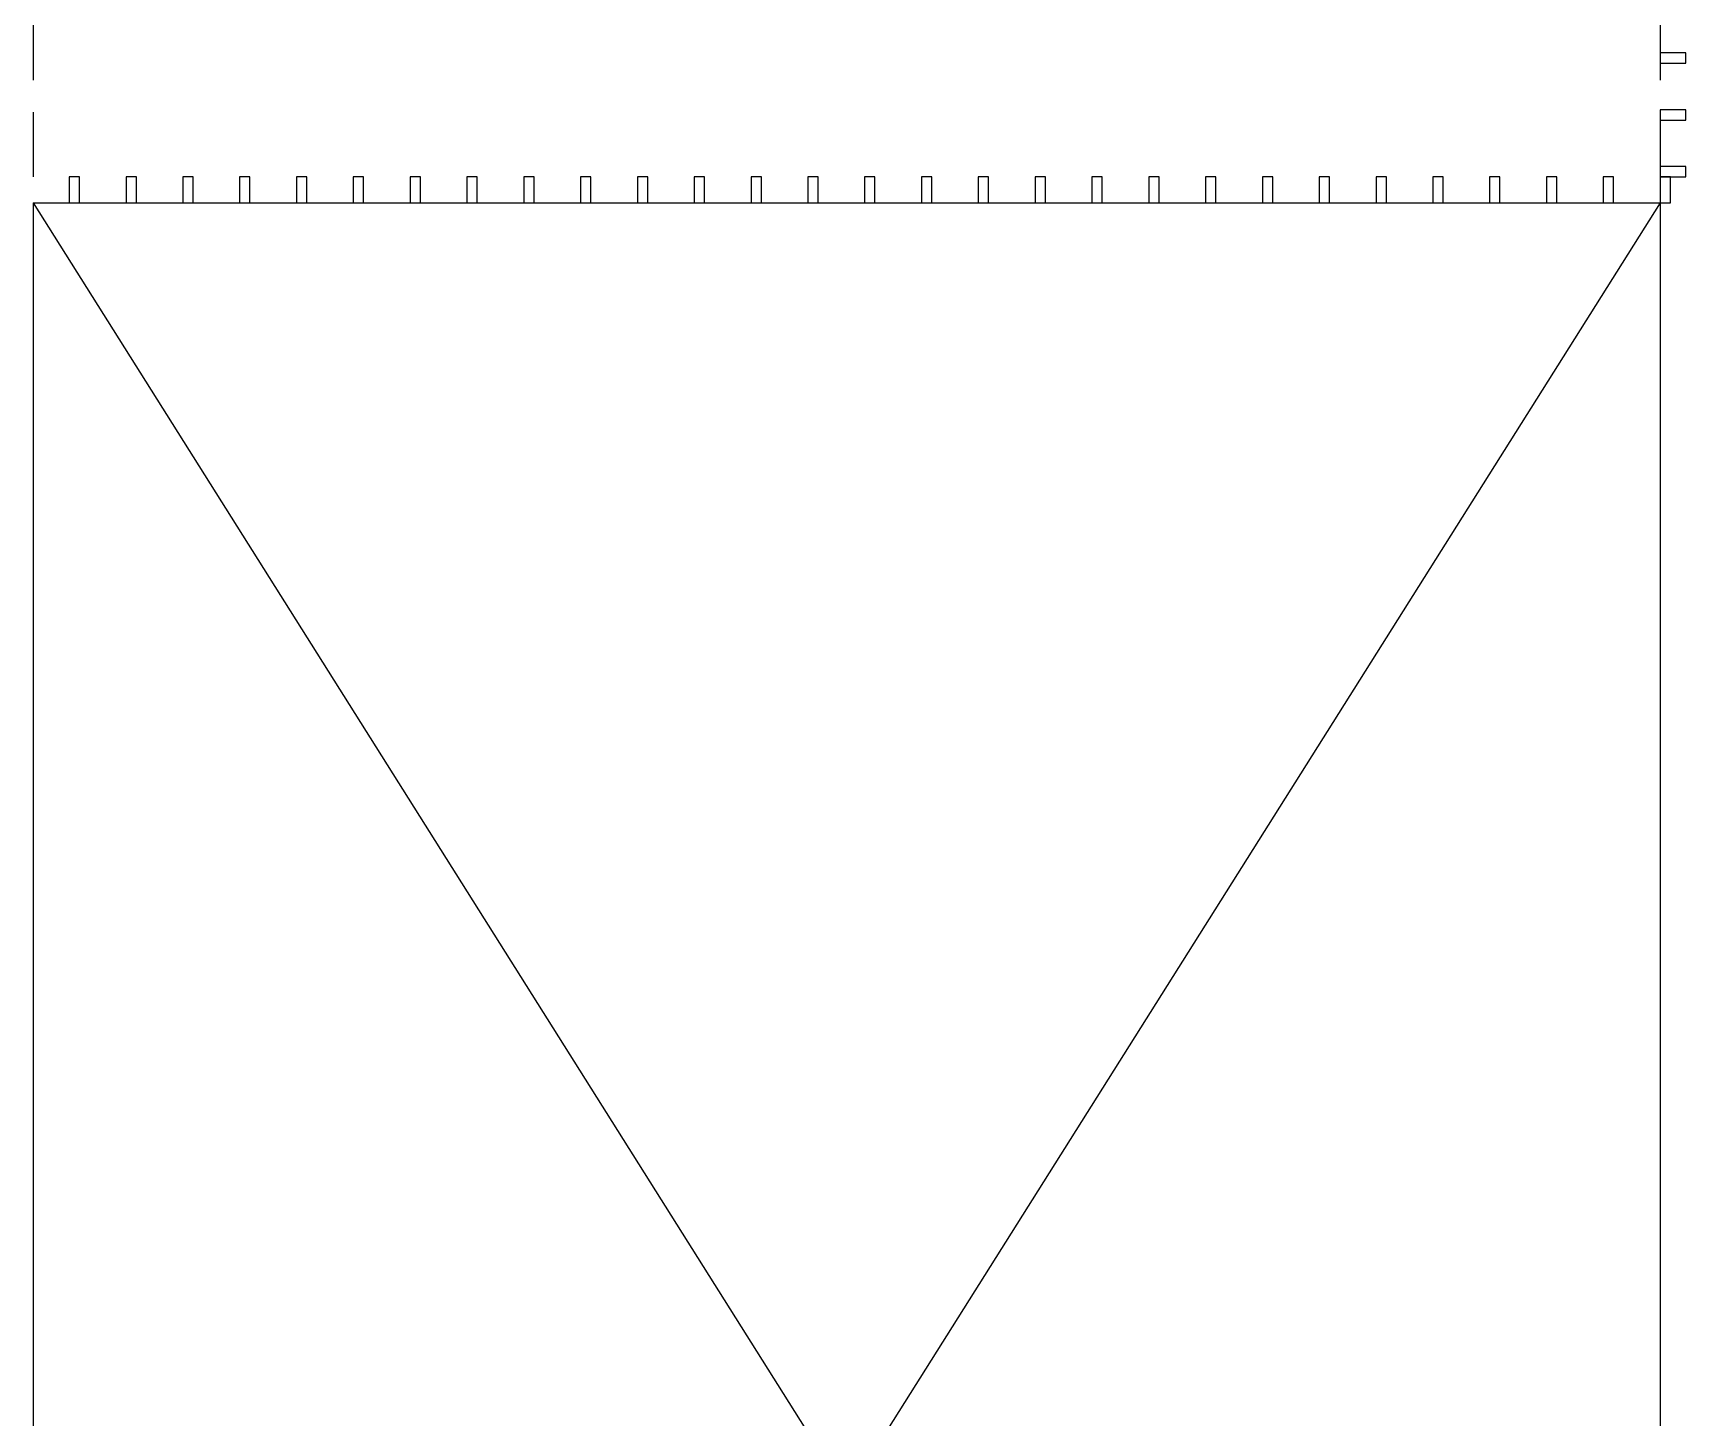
# Model space of a CAD drawing. Header units: millimetres. Extents: x 98197 to 106565, y 53890 to 60222.
# Drawn here: x 104257.9 to 104577.9, y 56027.8 to 56295.9 of the extents above; entities that cross this region are included whole.
import ezdxf

# ---------------------------------------------------------------- set-up
doc = ezdxf.new("R2010")
doc.units = ezdxf.units.MM
doc.header["$LTSCALE"] = 50
doc.header["$MEASUREMENT"] = 0
doc.linetypes.add('HIDDEN', pattern=[0.375, 0.25, -0.125])
doc.layers.get('0').update_dxf_attribs({"color": 8, "linetype": 'CONTINUOUS'})
doc.layers.add('00', color=7, linetype='HIDDEN')

msp = doc.modelspace()

# ---------------------------------------------------------------- linework, layer by layer
for p, q in [((104257.857, 56263.066), (104257.857, 55763.066)), ((104572.857, 56263.066), (104257.857, 55763.066)), ((104257.857, 56263.066), (104572.857, 55763.066)), ((104257.857, 56263.066), (104572.857, 56263.066)), ((104572.857, 56263.066), (104572.857, 55763.066))]:
    msp.add_line(p, q)
for points in [[(104572.857, 56292.066), (104572.857, 56290.066), (104577.857, 56290.066), (104577.857, 56292.066)], [(104572.857, 56281.066), (104572.857, 56279.066), (104577.857, 56279.066), (104577.857, 56281.066)], [(104572.857, 56270.066), (104572.857, 56268.066), (104577.857, 56268.066), (104577.857, 56270.066)], [(104264.857, 56263.066), (104266.857, 56263.066), (104266.857, 56268.066), (104264.857, 56268.066)], [(104275.857, 56263.066), (104277.857, 56263.066), (104277.857, 56268.066), (104275.857, 56268.066)], [(104286.857, 56263.066), (104288.857, 56263.066), (104288.857, 56268.066), (104286.857, 56268.066)], [(104297.857, 56263.066), (104299.857, 56263.066), (104299.857, 56268.066), (104297.857, 56268.066)], [(104308.857, 56263.066), (104310.857, 56263.066), (104310.857, 56268.066), (104308.857, 56268.066)], [(104319.857, 56263.066), (104321.857, 56263.066), (104321.857, 56268.066), (104319.857, 56268.066)], [(104330.857, 56263.066), (104332.857, 56263.066), (104332.857, 56268.066), (104330.857, 56268.066)], [(104341.857, 56263.066), (104343.857, 56263.066), (104343.857, 56268.066), (104341.857, 56268.066)], [(104352.857, 56263.066), (104354.857, 56263.066), (104354.857, 56268.066), (104352.857, 56268.066)], [(104363.857, 56263.066), (104365.857, 56263.066), (104365.857, 56268.066), (104363.857, 56268.066)], [(104374.857, 56263.066), (104376.857, 56263.066), (104376.857, 56268.066), (104374.857, 56268.066)], [(104385.857, 56263.066), (104387.857, 56263.066), (104387.857, 56268.066), (104385.857, 56268.066)], [(104396.857, 56263.066), (104398.857, 56263.066), (104398.857, 56268.066), (104396.857, 56268.066)], [(104407.857, 56263.066), (104409.857, 56263.066), (104409.857, 56268.066), (104407.857, 56268.066)], [(104418.857, 56263.066), (104420.857, 56263.066), (104420.857, 56268.066), (104418.857, 56268.066)], [(104429.857, 56263.066), (104431.857, 56263.066), (104431.857, 56268.066), (104429.857, 56268.066)], [(104440.857, 56263.066), (104442.857, 56263.066), (104442.857, 56268.066), (104440.857, 56268.066)], [(104451.857, 56263.066), (104453.857, 56263.066), (104453.857, 56268.066), (104451.857, 56268.066)], [(104462.857, 56263.066), (104464.857, 56263.066), (104464.857, 56268.066), (104462.857, 56268.066)], [(104473.857, 56263.066), (104475.857, 56263.066), (104475.857, 56268.066), (104473.857, 56268.066)], [(104484.857, 56263.066), (104486.857, 56263.066), (104486.857, 56268.066), (104484.857, 56268.066)], [(104495.857, 56263.066), (104497.857, 56263.066), (104497.857, 56268.066), (104495.857, 56268.066)], [(104506.857, 56263.066), (104508.857, 56263.066), (104508.857, 56268.066), (104506.857, 56268.066)], [(104517.857, 56263.066), (104519.857, 56263.066), (104519.857, 56268.066), (104517.857, 56268.066)], [(104528.857, 56263.066), (104530.857, 56263.066), (104530.857, 56268.066), (104528.857, 56268.066)], [(104539.857, 56263.066), (104541.857, 56263.066), (104541.857, 56268.066), (104539.857, 56268.066)], [(104550.857, 56263.066), (104552.857, 56263.066), (104552.857, 56268.066), (104550.857, 56268.066)], [(104561.857, 56263.066), (104563.857, 56263.066), (104563.857, 56268.066), (104561.857, 56268.066)], [(104572.857, 56263.066), (104574.857, 56263.066), (104574.857, 56268.066), (104572.857, 56268.066)]]:
    msp.add_lwpolyline(points, close=True)
at = {"layer": '00'}
for p, q in [((104257.857, 56355.566), (104257.857, 55670.566)), ((104572.857, 56355.566), (104572.857, 55670.566))]:
    msp.add_line(p, q, dxfattribs=at)

doc.saveas('drawing.dxf')
